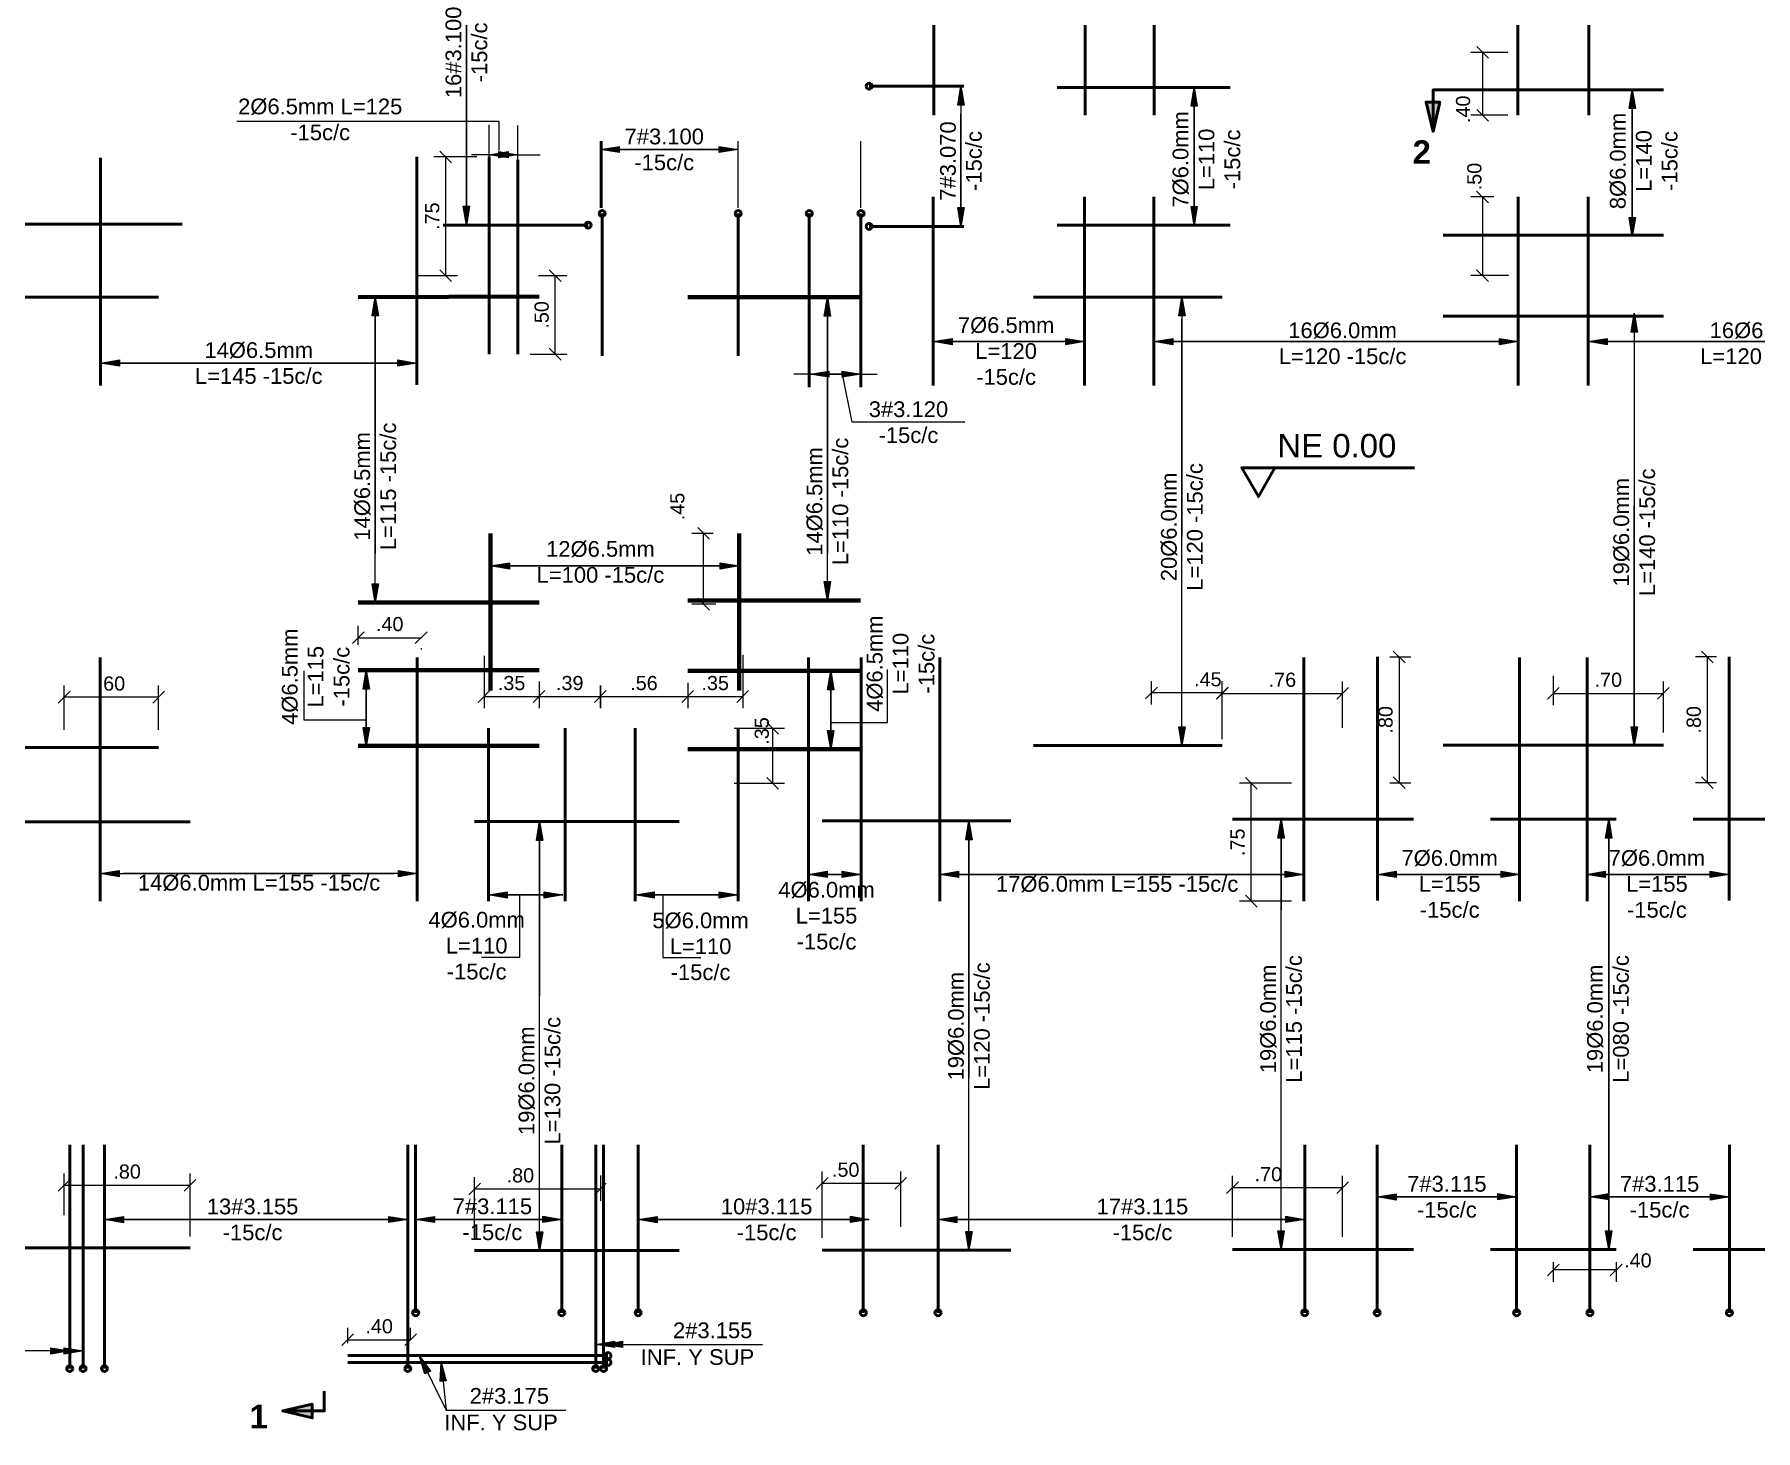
# Model space of a CAD drawing. Header units: metres. Extents: x 1.9 to 93.5, y 3.6 to 60.4.
# Drawn here: x 12.79 to 23.74, y 12.86 to 21.75 of the extents above; entities that cross this region are included whole.
import ezdxf

# ---------------------------------------------------------------- set-up
doc = ezdxf.new("R2010")
doc.units = ezdxf.units.M
for name, color, linetype, lineweight in [('3059-TOA-LOS-1_4_dwg-1', 7, 'Continuous', 20), ('CORTES', 3, 'Continuous', 50), ('CORTES-1', 7, 'Continuous', 50), ('COTAS', 9, 'Continuous', 13), ('COTAS-1', 7, 'Continuous', 9), ('REFUERZOG', 90, 'Continuous', 70), ('REFUERZOS', 3, 'Continuous', 50), ('TEXREF', 2, 'Continuous', 30), ('TEXTOG', 3, 'Continuous', 50), ('TEXTOG-1', 7, 'Continuous', 50), ('VARIOS', 8, 'Continuous', 9)]:
    doc.layers.add(name, color=color, linetype=linetype, lineweight=lineweight)
doc.styles.add('Swis721 Ex BT_3', font='swisse.ttf', dxfattribs={"height": 0.1})
doc.styles.add('Swis721 Ex BT_5', font='swisse.ttf', dxfattribs={"height": 0.15})
doc.styles.add('Swis721 Ex BT_B_1', font='swisseb.ttf', dxfattribs={"height": 0.15})
doc.styles.add('Swis721 LtEx BT_3', font='swissel.ttf', dxfattribs={"height": 0.09})

# ---------------------------------------------------------------- blocks, each defined once
blk = doc.blocks.new('3059-TOA-LOS-1_4_dwg__U8-4209252-19_ZI_ALL_Estructura_TOA_LOS-1_4')
at = {"layer": 'CORTES'}
blk.add_hatch(color=256, dxfattribs=at).paths.add_polyline_path([(-0.163, 0.181), (-0.076, 0.181), (-0.119, 0.368)])
at = {"layer": 'CORTES', "flags": 128}
blk.add_lwpolyline([(0.008, 0.104), (-0.119, 0.104), (-0.119, 0.368), (-0.163, 0.181), (-0.076, 0.181), (-0.119, 0.368)], dxfattribs=at)
blk = doc.blocks.new('3059-TOA-LOS-1_4_dwg__Oblique-4209254-19_ZI_ALL_Estructura_TOA_LOS-1_4')
at = {"layer": 'COTAS'}
blk.add_line((-0.5, -0.5), (0.5, 0.5), dxfattribs=at)
blk = doc.blocks.new('3059-TOA-LOS-1_4_dwg__U6-V1-19_ZI_ALL_Estructura_TOA_LOS-1_4')
at = {"layer": 'CORTES'}
blk.add_hatch(color=256, dxfattribs=at).paths.add_polyline_path([(-0.119, 0.368), (-0.076, 0.181), (-0.163, 0.181)])
at = {"layer": 'CORTES', "flags": 128}
blk.add_lwpolyline([(0.008, 0.104), (-0.119, 0.104), (-0.119, 0.368), (-0.163, 0.181), (-0.076, 0.181), (-0.119, 0.368)], dxfattribs=at)
blk = doc.blocks.new('3059-TOA-LOS-1_4_dwg__U14-4209280-19_ZI_ALL_Estructura_TOA_LOS-1_4')
at = {"layer": 'REFUERZOS'}
blk.add_line((0, -0.3077), (0, 0), dxfattribs=at)
blk.add_circle((0, 0), 0.00643, dxfattribs=at)
blk = doc.blocks.new('3059-TOA-LOS-1_4_dwg__U15-4209281-19_ZI_ALL_Estructura_TOA_LOS-1_4')
at = {"layer": 'REFUERZOS'}
blk.add_line((0, -0.2004), (0, 0), dxfattribs=at)
blk.add_circle((0, 0), 0.00643, dxfattribs=at)
blk = doc.blocks.new('3059-TOA-LOS-1_4_dwg__U25-4209283-19_ZI_ALL_Estructura_TOA_LOS-1_4')
at = {"layer": 'TEXTOG', "flags": 128}
blk.add_lwpolyline([(1.074, 0.349), (-0.025, 0.349), (0.081, 0.166), (0.186, 0.349)], dxfattribs=at)
blk = doc.blocks.new('3059-TOA-LOS-1_4_dwg__U12-4209277-19_ZI_ALL_Estructura_TOA_LOS-1_4')
at = {"layer": 'REFUERZOS'}
blk.add_line((0, -0.3563), (0, 0), dxfattribs=at)
blk.add_circle((0, 0), 0.00643, dxfattribs=at)
blk = doc.blocks.new('3059-TOA-LOS-1_4_dwg__U363-4209292-19_ZI_ALL_Estructura_TOA_LOS-1_4')
at = {"layer": 'REFUERZOS'}
blk.add_line((0, -0.4744), (0, 0), dxfattribs=at)
blk.add_circle((0, 0), 0.00643, dxfattribs=at)
blk = doc.blocks.new('3059-TOA-LOS-1_4_dwg__U29-4209293-19_ZI_ALL_Estructura_TOA_LOS-1_4')
at = {"layer": 'REFUERZOS'}
blk.add_line((0, -0.3684), (0, 0), dxfattribs=at)
blk.add_circle((0, 0), 0.00643, dxfattribs=at)
blk = doc.blocks.new('3059-TOA-LOS-1_4_dwg__U30-4209294-19_ZI_ALL_Estructura_TOA_LOS-1_4')
at = {"layer": 'REFUERZOS'}
blk.add_line((0, -0.3017), (0, 0), dxfattribs=at)
blk.add_circle((0, 0), 0.00643, dxfattribs=at)
blk = doc.blocks.new('3059-TOA-LOS-1_4_dwg__U31-4209295-19_ZI_ALL_Estructura_TOA_LOS-1_4')
at = {"layer": 'REFUERZOS'}
blk.add_line((0, -0.3017), (0, 0), dxfattribs=at)
blk.add_circle((0, 0), 0.00643, dxfattribs=at)
blk = doc.blocks.new('3059-TOA-LOS-1_4_dwg__U32-4209296-19_ZI_ALL_Estructura_TOA_LOS-1_4')
at = {"layer": 'REFUERZOS'}
blk.add_line((0, -0.3684), (0, 0), dxfattribs=at)
blk.add_circle((0, 0), 0.00643, dxfattribs=at)
blk = doc.blocks.new('3059-TOA-LOS-1_4_dwg__U12-4209290-19_ZI_ALL_Estructura_TOA_LOS-1_4')
at = {"layer": 'REFUERZOS'}
blk.add_line((0, -0.3563), (0, 0), dxfattribs=at)
blk.add_circle((0, 0), 0.00643, dxfattribs=at)
blk = doc.blocks.new('3059-TOA-LOS-1_4_dwg__U363-4209327-19_ZI_ALL_Estructura_TOA_LOS-1_4')
at = {"layer": 'REFUERZOS'}
blk.add_line((0, -0.4744), (0, 0), dxfattribs=at)
blk.add_circle((0, 0), 0.00643, dxfattribs=at)
blk = doc.blocks.new('3059-TOA-LOS-1_4_dwg__U365-4209328-19_ZI_ALL_Estructura_TOA_LOS-1_4')
at = {"layer": 'REFUERZOS'}
blk.add_line((0, -0.5518), (0, 0), dxfattribs=at)
blk.add_circle((0, 0), 0.00643, dxfattribs=at)
blk = doc.blocks.new('3059-TOA-LOS-1_4_dwg__U366-4209329-19_ZI_ALL_Estructura_TOA_LOS-1_4')
at = {"layer": 'REFUERZOS'}
blk.add_line((0, -0.5518), (0, 0), dxfattribs=at)
blk.add_circle((0, 0), 0.00643, dxfattribs=at)
blk = doc.blocks.new('3059-TOA-LOS-1_4_dwg-4060731-19_ZI_ALL_Estructura_TOA_LOS-1_4')
at = {"layer": 'VARIOS'}
for points in [[(18.666, 21.296), (18.686, 21.416), (18.706, 21.296)], [(20.149, 21.288), (20.169, 21.408), (20.189, 21.288)], [(22.935, 21.273), (22.955, 21.393), (22.975, 21.273)], [(16.513, 20.993), (16.393, 21.013), (16.513, 21.033)], [(17.149, 20.993), (17.149, 21.033), (17.269, 21.013)], [(15.806, 20.96), (15.686, 20.98), (15.806, 21)], [(15.747, 20.96), (15.747, 21), (15.867, 20.98)], [(15.541, 20.532), (15.521, 20.652), (15.561, 20.652)], [(18.686, 20.524), (18.666, 20.644), (18.706, 20.644)], [(20.169, 20.531), (20.149, 20.651), (20.189, 20.651)], [(22.955, 20.46), (22.935, 20.58), (22.975, 20.58)], [(14.941, 19.954), (14.961, 20.074), (14.981, 19.954)], [(17.817, 19.953), (17.837, 20.073), (17.857, 19.953)], [(20.071, 19.954), (20.091, 20.074), (20.111, 19.954)], [(22.948, 19.852), (22.968, 19.972), (22.988, 19.852)], [(18.63, 19.771), (18.51, 19.791), (18.63, 19.811)], [(19.352, 19.771), (19.352, 19.811), (19.472, 19.791)], [(20.034, 19.771), (19.914, 19.791), (20.034, 19.811)], [(22.11, 19.771), (22.11, 19.811), (22.23, 19.791)], [(22.795, 19.771), (22.675, 19.791), (22.795, 19.811)], [(13.334, 19.634), (13.214, 19.654), (13.334, 19.674)], [(15.105, 19.634), (15.105, 19.674), (15.225, 19.654)], [(17.846, 19.564), (17.726, 19.584), (17.846, 19.604)], [(17.93, 19.564), (17.93, 19.604), (18.05, 19.584)], [(15.814, 18.344), (15.694, 18.364), (15.814, 18.384)], [(17.155, 18.344), (17.155, 18.384), (17.275, 18.364)], [(14.961, 18.131), (14.941, 18.251), (14.981, 18.251)], [(17.837, 18.145), (17.817, 18.265), (17.857, 18.265)], [(14.884, 17.58), (14.904, 17.7), (14.924, 17.58)], [(17.838, 17.576), (17.858, 17.696), (17.878, 17.576)], [(14.904, 17.217), (14.884, 17.337), (14.924, 17.337)], [(17.858, 17.198), (17.838, 17.318), (17.878, 17.318)], [(20.091, 17.221), (20.071, 17.341), (20.111, 17.341)], [(22.968, 17.221), (22.948, 17.341), (22.988, 17.341)], [(20.702, 16.632), (20.722, 16.752), (20.742, 16.632)], [(22.786, 16.632), (22.806, 16.752), (22.826, 16.632)], [(15.986, 16.617), (16.006, 16.737), (16.026, 16.617)], [(18.717, 16.622), (18.737, 16.742), (18.757, 16.622)], [(13.332, 16.387), (13.212, 16.407), (13.332, 16.427)], [(15.108, 16.387), (15.108, 16.427), (15.228, 16.407)], [(17.836, 16.381), (17.716, 16.401), (17.836, 16.421)], [(17.931, 16.381), (17.931, 16.421), (18.051, 16.401)], [(18.671, 16.381), (18.551, 16.401), (18.671, 16.421)], [(20.747, 16.381), (20.747, 16.421), (20.867, 16.401)], [(21.454, 16.381), (21.334, 16.401), (21.454, 16.421)], [(22.122, 16.381), (22.122, 16.421), (22.242, 16.401)], [(22.783, 16.381), (22.663, 16.401), (22.783, 16.421)], [(23.451, 16.381), (23.451, 16.421), (23.571, 16.401)], [(15.801, 16.251), (15.681, 16.271), (15.801, 16.291)], [(16.035, 16.251), (16.035, 16.291), (16.155, 16.271)], [(16.735, 16.251), (16.615, 16.271), (16.735, 16.291)], [(17.149, 16.251), (17.149, 16.291), (17.269, 16.271)], [(21.453, 14.33), (21.333, 14.35), (21.453, 14.37)], [(22.1, 14.331), (22.1, 14.371), (22.22, 14.351)], [(22.806, 14.331), (22.686, 14.351), (22.806, 14.371)], [(23.453, 14.33), (23.453, 14.37), (23.573, 14.35)], [(13.359, 14.185), (13.239, 14.205), (13.359, 14.225)], [(15.048, 14.186), (15.048, 14.226), (15.168, 14.206)], [(15.338, 14.186), (15.218, 14.206), (15.338, 14.226)], [(16.006, 14.008), (15.986, 14.128), (16.026, 14.128)], [(16.027, 14.187), (16.027, 14.227), (16.147, 14.207)], [(16.753, 14.185), (16.633, 14.205), (16.753, 14.225)], [(17.983, 14.187), (17.983, 14.227), (18.103, 14.207)], [(18.66, 14.185), (18.54, 14.205), (18.66, 14.225)], [(18.737, 14.01), (18.717, 14.13), (18.757, 14.13)], [(20.722, 14.015), (20.702, 14.135), (20.742, 14.135)], [(20.752, 14.187), (20.752, 14.227), (20.872, 14.207)], [(22.806, 14.015), (22.786, 14.135), (22.826, 14.135)], [(12.898, 13.349), (12.898, 13.389), (13.018, 13.37)], [(12.983, 13.349), (12.983, 13.389), (13.103, 13.37)], [(16.483, 13.391), (16.363, 13.411), (16.483, 13.431)], [(16.533, 13.391), (16.413, 13.411), (16.533, 13.431)], [(15.276, 13.224), (15.241, 13.34), (15.312, 13.242)], [(15.374, 13.175), (15.381, 13.297), (15.413, 13.18)]]:
    blk.add_hatch(color=256, dxfattribs=at).paths.add_polyline_path(points)
at = {"layer": 'COTAS'}
for p, q in [((22.164, 21.631), (21.929, 21.631)), ((22.004, 21.231), (22.004, 21.631)), ((22.164, 21.231), (21.929, 21.231)), ((15.606, 20.966), (15.334, 20.966)), ((15.409, 20.211), (15.409, 20.966)), ((22.074, 20.711), (21.928, 20.711)), ((22.003, 20.711), (22.003, 20.211)), ((15.226, 20.211), (15.484, 20.211)), ((15.999, 20.211), (16.18, 20.211)), ((16.105, 19.711), (16.105, 20.211)), ((22.168, 20.211), (21.928, 20.211)), ((15.947, 19.711), (16.18, 19.711)), ((17.11, 18.571), (16.974, 18.571)), ((17.049, 18.121), (17.049, 18.571)), ((17.128, 18.121), (16.974, 18.121)), ((14.853, 17.861), (14.853, 17.982)), ((14.853, 17.907), (15.253, 17.907)), ((15.253, 17.841), (15.253, 17.832)), ((15.653, 17.791), (15.653, 17.458)), ((17.298, 17.799), (17.298, 17.458)), ((21.414, 17.785), (21.548, 17.785)), ((21.473, 17.785), (21.473, 16.985)), ((23.491, 17.785), (23.357, 17.785)), ((23.432, 17.785), (23.432, 16.985)), ((16.003, 17.629), (16.003, 17.458)), ((19.898, 17.483), (19.898, 17.631)), ((20.348, 17.483), (20.348, 17.631)), ((20.348, 17.261), (20.348, 17.628)), ((21.113, 17.334), (21.113, 17.628)), ((22.453, 17.664), (22.453, 17.478)), ((23.153, 17.304), (23.153, 17.628)), ((12.983, 17.322), (12.983, 17.604)), ((13.583, 17.529), (12.983, 17.529)), ((13.583, 17.322), (13.583, 17.604)), ((16.003, 17.613), (16.003, 17.608)), ((16.948, 17.62), (16.948, 17.458)), ((16.948, 17.613), (16.948, 17.608)), ((20.348, 17.556), (19.898, 17.556)), ((20.348, 17.553), (21.113, 17.553)), ((22.453, 17.553), (23.153, 17.553)), ((17.243, 17.331), (17.563, 17.331)), ((17.488, 17.331), (17.488, 16.981)), ((17.243, 16.981), (17.563, 16.981)), ((20.787, 16.981), (20.457, 16.981)), ((20.532, 16.231), (20.532, 16.981)), ((21.414, 16.985), (21.548, 16.985)), ((23.491, 16.985), (23.357, 16.985)), ((20.787, 16.231), (20.457, 16.231)), ((12.983, 14.233), (12.983, 14.499)), ((13.783, 14.098), (13.783, 14.499)), ((15.593, 14.088), (15.593, 14.475)), ((16.393, 14.487), (16.393, 14.325)), ((17.803, 14.09), (17.803, 14.511)), ((18.303, 14.159), (18.303, 14.511)), ((20.413, 14.095), (20.413, 14.483)), ((21.113, 14.095), (21.113, 14.483)), ((12.983, 14.424), (13.783, 14.424)), ((16.393, 14.4), (15.593, 14.4)), ((18.303, 14.436), (17.803, 14.436)), ((21.113, 14.408), (20.413, 14.408)), ((22.453, 13.935), (22.453, 13.81)), ((22.853, 13.935), (22.853, 13.81)), ((22.853, 13.885), (22.453, 13.885)), ((14.786, 13.42), (14.786, 13.516)), ((15.186, 13.44), (15.186, 13.516)), ((14.786, 13.441), (15.186, 13.441))]:
    blk.add_line(p, q, dxfattribs=at)
at = {"layer": 'COTAS', "flags": 128}
blk.add_lwpolyline([(15.653, 17.533), (16.003, 17.533), (16.393, 17.533), (16.948, 17.533), (17.298, 17.533)], dxfattribs=at)
blk.add_lwpolyline([(16.393, 17.458), (16.393, 17.604)], close=True, dxfattribs=at)
at = {"layer": 'REFUERZOG'}
for p, q in [((16.003, 20.077), (14.853, 20.074)), ((16.948, 20.073), (18.048, 20.073)), ((15.694, 18.571), (15.694, 17.571)), ((17.275, 18.571), (17.275, 17.571)), ((16.003, 18.131), (14.853, 18.131)), ((16.948, 18.145), (18.048, 18.145)), ((16.003, 17.7), (14.853, 17.7)), ((16.948, 17.697), (18.048, 17.697)), ((16.003, 17.22), (14.853, 17.22)), ((16.948, 17.198), (18.048, 17.198))]:
    blk.add_line(p, q, dxfattribs=at)
at = {"layer": 'REFUERZOS'}
for p, q in [((18.513, 22.031), (18.513, 21.231)), ((19.476, 22.031), (19.476, 21.231)), ((19.915, 22.031), (19.915, 21.231)), ((22.228, 22.031), (22.228, 21.231)), ((22.678, 22.031), (22.678, 21.231)), ((19.298, 21.408), (20.398, 21.408)), ((23.153, 21.393), (21.753, 21.393)), ((13.214, 19.511), (13.214, 20.961)), ((15.225, 19.516), (15.225, 20.966)), ((15.686, 19.711), (15.686, 20.966)), ((15.867, 19.711), (15.867, 20.948)), ((18.51, 19.511), (18.51, 20.711)), ((19.472, 19.511), (19.472, 20.711)), ((19.912, 19.511), (19.912, 20.711)), ((22.23, 19.511), (22.23, 20.711)), ((22.675, 19.511), (22.675, 20.711)), ((12.383, 20.539), (13.733, 20.539)), ((19.298, 20.531), (20.398, 20.531)), ((23.153, 20.469), (21.753, 20.469)), ((12.383, 20.074), (13.583, 20.074)), ((19.148, 20.074), (20.348, 20.074)), ((23.153, 19.953), (21.753, 19.953)), ((13.212, 16.231), (13.212, 17.781)), ((15.228, 16.231), (15.228, 17.781)), ((17.716, 16.231), (17.716, 17.781)), ((18.051, 16.231), (18.051, 17.781)), ((18.551, 16.231), (18.551, 17.781)), ((20.867, 16.231), (20.867, 17.781)), ((21.334, 16.235), (21.334, 17.785)), ((22.238, 16.231), (22.238, 17.781)), ((22.668, 16.231), (22.668, 17.781)), ((23.571, 16.235), (23.571, 17.785)), ((15.681, 16.231), (15.681, 17.331)), ((16.169, 16.231), (16.169, 17.331)), ((16.615, 16.231), (16.615, 17.331)), ((17.269, 16.231), (17.269, 17.331)), ((12.383, 17.208), (13.583, 17.208)), ((19.148, 17.221), (20.348, 17.221)), ((23.153, 17.224), (21.753, 17.224)), ((21.563, 16.752), (20.413, 16.752)), ((22.053, 16.752), (22.853, 16.752)), ((23.343, 16.752), (24.493, 16.752)), ((12.183, 16.735), (13.783, 16.735)), ((16.893, 16.737), (15.593, 16.737)), ((19.003, 16.742), (17.803, 16.742)), ((12.183, 14.025), (13.783, 14.025)), ((21.563, 14.015), (20.413, 14.015)), ((22.053, 14.015), (22.853, 14.015)), ((23.343, 14.015), (24.493, 14.015)), ((16.893, 14.008), (15.593, 14.008)), ((19.003, 14.01), (17.803, 14.01))]:
    blk.add_line(p, q, dxfattribs=at)
at = {"layer": 'VARIOS'}
for p, q in [((15.541, 22.77), (15.541, 20.532)), ((15.541, 20.532), (15.541, 22.424)), ((18.666, 21.296), (18.686, 21.416)), ((18.686, 21.416), (18.686, 20.524)), ((18.686, 21.416), (18.706, 21.296)), ((20.149, 21.288), (20.169, 21.408)), ((20.169, 21.408), (20.169, 20.531)), ((20.169, 21.408), (20.189, 21.288)), ((20.169, 20.531), (20.169, 21.408)), ((22.935, 21.273), (22.955, 21.393)), ((22.955, 21.393), (22.955, 20.488)), ((22.955, 21.393), (22.975, 21.273)), ((18.706, 21.296), (18.666, 21.296)), ((18.686, 20.524), (18.686, 21.24)), ((20.189, 21.288), (20.149, 21.288)), ((22.975, 21.273), (22.935, 21.273)), ((22.955, 20.46), (22.955, 21.317)), ((15.686, 20.932), (15.686, 21.171)), ((15.867, 20.948), (15.867, 21.166)), ((16.393, 21.013), (16.513, 21.033)), ((16.404, 20.641), (16.404, 21.067)), ((16.513, 21.033), (16.513, 20.993)), ((17.149, 20.993), (17.149, 21.033)), ((17.149, 21.033), (17.269, 21.013)), ((17.269, 20.641), (17.269, 21.067)), ((18.05, 20.641), (18.05, 21.067)), ((15.867, 20.98), (15.573, 20.98)), ((15.686, 20.98), (15.806, 21)), ((15.686, 20.98), (16.009, 20.98)), ((15.806, 20.96), (15.686, 20.98)), ((15.747, 20.96), (15.747, 21)), ((15.747, 21), (15.867, 20.98)), ((15.867, 20.98), (15.747, 20.96)), ((15.806, 21), (15.806, 20.96)), ((16.393, 21.013), (17.174, 21.013)), ((16.513, 20.993), (16.393, 21.013)), ((17.269, 21.013), (16.488, 21.013)), ((17.269, 21.013), (17.149, 20.993)), ((15.541, 20.532), (15.521, 20.652)), ((15.521, 20.652), (15.561, 20.652)), ((15.561, 20.652), (15.541, 20.532)), ((18.686, 20.524), (18.666, 20.644)), ((18.666, 20.644), (18.706, 20.644)), ((18.706, 20.644), (18.686, 20.524)), ((20.169, 20.531), (20.149, 20.651)), ((20.149, 20.651), (20.189, 20.651)), ((20.189, 20.651), (20.169, 20.531)), ((22.955, 20.46), (22.935, 20.58)), ((22.935, 20.58), (22.975, 20.58)), ((22.975, 20.58), (22.955, 20.46)), ((14.941, 19.954), (14.961, 20.074)), ((14.961, 20.074), (14.961, 18.443)), ((14.961, 20.074), (14.981, 19.954)), ((17.817, 19.953), (17.837, 20.073)), ((17.837, 20.073), (17.837, 18.443)), ((17.837, 20.073), (17.857, 19.953)), ((17.837, 18.145), (17.837, 20.073)), ((20.071, 19.954), (20.091, 20.074)), ((20.091, 20.074), (20.091, 18.548)), ((20.091, 20.074), (20.111, 19.954)), ((14.981, 19.954), (14.941, 19.954)), ((14.961, 18.131), (14.961, 19.989)), ((17.857, 19.953), (17.817, 19.953)), ((20.111, 19.954), (20.071, 19.954)), ((20.091, 17.221), (20.091, 19.935)), ((22.948, 19.852), (22.968, 19.972)), ((22.968, 19.972), (22.968, 17.258)), ((22.968, 19.972), (22.988, 19.852)), ((22.988, 19.852), (22.948, 19.852)), ((18.51, 19.791), (18.63, 19.811)), ((18.51, 19.791), (19.343, 19.791)), ((18.63, 19.771), (18.51, 19.791)), ((19.472, 19.791), (18.611, 19.791)), ((18.63, 19.811), (18.63, 19.771)), ((19.352, 19.771), (19.352, 19.811)), ((19.352, 19.811), (19.472, 19.791)), ((19.472, 19.791), (19.352, 19.771)), ((19.914, 19.791), (20.034, 19.811)), ((19.914, 19.791), (22.154, 19.791)), ((20.034, 19.771), (19.914, 19.791)), ((22.23, 19.791), (19.989, 19.791)), ((20.034, 19.811), (20.034, 19.771)), ((22.11, 19.771), (22.11, 19.811)), ((22.11, 19.811), (22.23, 19.791)), ((22.23, 19.791), (22.11, 19.771)), ((22.675, 19.791), (22.795, 19.811)), ((22.675, 19.791), (24.917, 19.791)), ((22.795, 19.771), (22.675, 19.791)), ((24.992, 19.791), (22.752, 19.791)), ((22.795, 19.811), (22.795, 19.771)), ((13.214, 19.654), (13.334, 19.674)), ((15.225, 19.654), (13.214, 19.654)), ((13.214, 19.654), (15.225, 19.654)), ((13.334, 19.634), (13.214, 19.654)), ((13.334, 19.674), (13.334, 19.634)), ((15.105, 19.634), (15.105, 19.674)), ((15.105, 19.674), (15.225, 19.654)), ((15.225, 19.654), (15.105, 19.634)), ((17.726, 19.584), (17.846, 19.604)), ((17.846, 19.604), (17.846, 19.564)), ((17.93, 19.564), (17.93, 19.604)), ((17.93, 19.604), (18.05, 19.584)), ((18.05, 19.584), (17.624, 19.584)), ((17.726, 19.584), (18.152, 19.584)), ((17.846, 19.564), (17.726, 19.584)), ((18.05, 19.584), (17.93, 19.564)), ((22.968, 17.221), (22.968, 18.746)), ((15.694, 18.364), (15.814, 18.384)), ((15.694, 18.364), (17.149, 18.364)), ((15.814, 18.344), (15.694, 18.364)), ((17.275, 18.364), (15.694, 18.364)), ((15.814, 18.384), (15.814, 18.344)), ((17.155, 18.344), (17.155, 18.384)), ((17.155, 18.384), (17.275, 18.364)), ((17.275, 18.364), (17.155, 18.344)), ((14.961, 18.131), (14.941, 18.251)), ((14.941, 18.251), (14.981, 18.251)), ((14.981, 18.251), (14.961, 18.131)), ((17.837, 18.145), (17.817, 18.265)), ((17.817, 18.265), (17.857, 18.265)), ((17.857, 18.265), (17.837, 18.145)), ((14.884, 17.58), (14.904, 17.7)), ((14.904, 17.7), (14.904, 17.242)), ((14.904, 17.7), (14.924, 17.58)), ((14.904, 17.217), (14.904, 17.676)), ((17.838, 17.576), (17.858, 17.696)), ((17.858, 17.696), (17.858, 17.229)), ((17.858, 17.696), (17.878, 17.576)), ((17.858, 17.198), (17.858, 17.665)), ((14.924, 17.58), (14.884, 17.58)), ((17.878, 17.576), (17.838, 17.576)), ((14.904, 17.217), (14.884, 17.337)), ((14.884, 17.337), (14.924, 17.337)), ((14.924, 17.337), (14.904, 17.217)), ((17.858, 17.198), (17.838, 17.318)), ((17.838, 17.318), (17.878, 17.318)), ((17.878, 17.318), (17.858, 17.198)), ((20.091, 17.221), (20.071, 17.341)), ((20.071, 17.341), (20.111, 17.341)), ((20.111, 17.341), (20.091, 17.221)), ((22.968, 17.221), (22.948, 17.341)), ((22.948, 17.341), (22.988, 17.341)), ((22.988, 17.341), (22.968, 17.221)), ((20.702, 16.632), (20.722, 16.752)), ((20.722, 16.752), (20.722, 16.176)), ((20.722, 16.752), (20.742, 16.632)), ((22.786, 16.632), (22.806, 16.752)), ((22.806, 16.752), (22.806, 14.015)), ((22.806, 16.752), (22.826, 16.632)), ((15.986, 16.617), (16.006, 16.737)), ((16.006, 16.737), (16.006, 15.631)), ((16.006, 16.737), (16.026, 16.617)), ((16.006, 14.008), (16.006, 16.737)), ((18.717, 16.622), (18.737, 16.742)), ((18.737, 16.742), (18.737, 15.105)), ((18.737, 16.742), (18.757, 16.622)), ((18.737, 14.01), (18.737, 16.742)), ((20.722, 14.015), (20.722, 16.708)), ((22.806, 14.015), (22.806, 16.708)), ((16.026, 16.617), (15.986, 16.617)), ((18.757, 16.622), (18.717, 16.622)), ((20.742, 16.632), (20.702, 16.632)), ((22.826, 16.632), (22.786, 16.632)), ((13.212, 16.407), (13.332, 16.427)), ((13.332, 16.427), (13.332, 16.387)), ((15.108, 16.387), (15.108, 16.427)), ((15.108, 16.427), (15.228, 16.407)), ((17.716, 16.401), (17.836, 16.421)), ((17.836, 16.421), (17.836, 16.381)), ((17.931, 16.381), (17.931, 16.421)), ((17.931, 16.421), (18.051, 16.401)), ((18.551, 16.401), (18.671, 16.421)), ((18.671, 16.421), (18.671, 16.381)), ((20.747, 16.381), (20.747, 16.421)), ((20.747, 16.421), (20.867, 16.401)), ((21.334, 16.401), (21.454, 16.421)), ((21.454, 16.421), (21.454, 16.381)), ((22.122, 16.381), (22.122, 16.421)), ((22.122, 16.421), (22.242, 16.401)), ((22.663, 16.401), (22.783, 16.421)), ((22.783, 16.421), (22.783, 16.381)), ((23.451, 16.381), (23.451, 16.421)), ((23.451, 16.421), (23.571, 16.401)), ((13.212, 16.407), (15.08, 16.407)), ((13.332, 16.387), (13.212, 16.407)), ((15.228, 16.407), (13.361, 16.407)), ((15.228, 16.407), (15.108, 16.387)), ((17.716, 16.401), (18.051, 16.401)), ((17.836, 16.381), (17.716, 16.401)), ((18.051, 16.401), (17.716, 16.401)), ((18.051, 16.401), (17.931, 16.381)), ((18.551, 16.401), (20.867, 16.401)), ((18.671, 16.381), (18.551, 16.401)), ((20.867, 16.401), (18.551, 16.401)), ((20.867, 16.401), (20.747, 16.381)), ((21.334, 16.401), (22.13, 16.401)), ((21.454, 16.381), (21.334, 16.401)), ((22.242, 16.401), (21.446, 16.401)), ((22.242, 16.401), (22.122, 16.381)), ((22.663, 16.401), (23.459, 16.401)), ((22.783, 16.381), (22.663, 16.401)), ((23.571, 16.401), (22.775, 16.401)), ((23.571, 16.401), (23.451, 16.381)), ((15.681, 16.271), (15.801, 16.291)), ((16.155, 16.271), (15.681, 16.271)), ((15.681, 16.271), (16.155, 16.271)), ((15.801, 16.251), (15.681, 16.271)), ((15.801, 16.291), (15.801, 16.251)), ((16.035, 16.251), (16.035, 16.291)), ((16.035, 16.291), (16.155, 16.271)), ((16.155, 16.271), (16.035, 16.251)), ((16.615, 16.271), (16.735, 16.291)), ((17.269, 16.271), (16.615, 16.271)), ((16.615, 16.271), (17.269, 16.271)), ((16.735, 16.251), (16.615, 16.271)), ((16.735, 16.291), (16.735, 16.251)), ((17.149, 16.251), (17.149, 16.291)), ((17.149, 16.291), (17.269, 16.271)), ((17.269, 16.271), (17.149, 16.251)), ((21.333, 14.35), (21.453, 14.37)), ((22.22, 14.351), (21.333, 14.351)), ((21.333, 14.35), (22.22, 14.35)), ((21.453, 14.33), (21.333, 14.35)), ((21.453, 14.37), (21.453, 14.33)), ((22.1, 14.331), (22.1, 14.371)), ((22.1, 14.371), (22.22, 14.351)), ((22.22, 14.351), (22.1, 14.331)), ((22.686, 14.351), (22.806, 14.371)), ((22.686, 14.351), (23.573, 14.351)), ((22.806, 14.331), (22.686, 14.351)), ((23.573, 14.35), (22.686, 14.35)), ((22.806, 14.371), (22.806, 14.331)), ((23.453, 14.33), (23.453, 14.37)), ((23.453, 14.37), (23.573, 14.35)), ((23.573, 14.35), (23.453, 14.33)), ((13.239, 14.205), (13.359, 14.225)), ((15.168, 14.206), (13.239, 14.206)), ((13.239, 14.205), (15.168, 14.205)), ((13.359, 14.185), (13.239, 14.205)), ((13.359, 14.225), (13.359, 14.185)), ((15.048, 14.186), (15.048, 14.226)), ((15.048, 14.226), (15.168, 14.206)), ((15.168, 14.206), (15.048, 14.186)), ((15.218, 14.206), (15.338, 14.226)), ((16.147, 14.207), (15.218, 14.207)), ((15.218, 14.206), (16.147, 14.206)), ((15.338, 14.186), (15.218, 14.206)), ((15.338, 14.226), (15.338, 14.186)), ((16.006, 14.008), (15.986, 14.128)), ((15.986, 14.128), (16.026, 14.128)), ((16.026, 14.128), (16.006, 14.008)), ((16.027, 14.187), (16.027, 14.227)), ((16.027, 14.227), (16.147, 14.207)), ((16.147, 14.207), (16.027, 14.187)), ((16.633, 14.205), (16.753, 14.225)), ((18.103, 14.207), (16.633, 14.207)), ((16.633, 14.205), (18.103, 14.205)), ((16.753, 14.185), (16.633, 14.205)), ((16.753, 14.225), (16.753, 14.185)), ((17.983, 14.187), (17.983, 14.227)), ((17.983, 14.227), (18.103, 14.207)), ((18.103, 14.207), (17.983, 14.187)), ((18.54, 14.205), (18.66, 14.225)), ((20.872, 14.207), (18.54, 14.207)), ((18.54, 14.205), (20.872, 14.205)), ((18.66, 14.185), (18.54, 14.205)), ((18.66, 14.225), (18.66, 14.185)), ((18.737, 14.01), (18.717, 14.13)), ((18.717, 14.13), (18.757, 14.13)), ((18.757, 14.13), (18.737, 14.01)), ((20.722, 14.015), (20.702, 14.135)), ((20.702, 14.135), (20.742, 14.135)), ((20.742, 14.135), (20.722, 14.015)), ((20.752, 14.187), (20.752, 14.227)), ((20.752, 14.227), (20.872, 14.207)), ((20.872, 14.207), (20.752, 14.187)), ((22.806, 14.015), (22.786, 14.135)), ((22.786, 14.135), (22.826, 14.135)), ((22.826, 14.135), (22.806, 14.015)), ((13.103, 13.37), (11.978, 13.37)), ((13.018, 13.37), (11.978, 13.37)), ((12.898, 13.349), (12.898, 13.389)), ((12.898, 13.389), (13.018, 13.37)), ((13.018, 13.37), (12.898, 13.349)), ((12.983, 13.349), (12.983, 13.389)), ((12.983, 13.389), (13.103, 13.37)), ((13.103, 13.37), (12.983, 13.349)), ((16.363, 13.411), (16.483, 13.431)), ((16.363, 13.411), (17.424, 13.411)), ((16.483, 13.391), (16.363, 13.411)), ((16.413, 13.411), (16.533, 13.431)), ((16.413, 13.411), (17.424, 13.411)), ((16.533, 13.391), (16.413, 13.411)), ((16.483, 13.431), (16.483, 13.391)), ((16.533, 13.431), (16.533, 13.391)), ((15.241, 13.34), (15.413, 12.994)), ((15.276, 13.224), (15.241, 13.34)), ((15.241, 13.34), (15.312, 13.242)), ((15.374, 13.175), (15.381, 13.297)), ((15.381, 13.297), (15.413, 12.994)), ((15.381, 13.297), (15.413, 13.18)), ((15.312, 13.242), (15.276, 13.224)), ((15.413, 13.18), (15.374, 13.175)), ((15.413, 12.994), (16.174, 12.994))]:
    blk.add_line(p, q, dxfattribs=at)
at = {"layer": 'VARIOS', "flags": 128}
for points in [[(14.08, 21.193), (15.746, 21.193), (15.746, 21.007)], [(18.71, 19.278), (17.994, 19.278), (17.933, 19.584)], [(14.904, 17.383), (14.509, 17.383), (14.509, 17.697)], [(17.858, 17.367), (18.219, 17.367), (18.219, 17.704)], [(15.879, 16.271), (15.879, 15.873), (15.636, 15.873)], [(16.789, 16.271), (16.789, 15.873), (17.032, 15.873)]]:
    blk.add_lwpolyline(points, dxfattribs=at)
blk.add_lwpolyline([(16.393, 21.067), (16.393, 20.641)], close=True, dxfattribs=at)
for name, p, xscale, yscale, zscale, rotation in [('3059-TOA-LOS-1_4_dwg__Oblique-4209254-19_ZI_ALL_Estructura_TOA_LOS-1_4', (22.004, 21.631), 0.075, 0.075, 0.075, 90), ('3059-TOA-LOS-1_4_dwg__Oblique-4209254-19_ZI_ALL_Estructura_TOA_LOS-1_4', (22.004, 21.231), 0.075, 0.075, 0.075, 270), ('3059-TOA-LOS-1_4_dwg__Oblique-4209254-19_ZI_ALL_Estructura_TOA_LOS-1_4', (15.409, 20.966), 0.075, 0.075, 0.075, 90), ('3059-TOA-LOS-1_4_dwg__Oblique-4209254-19_ZI_ALL_Estructura_TOA_LOS-1_4', (22.003, 20.711), 0.075, 0.075, 0.075, 90), ('3059-TOA-LOS-1_4_dwg__U14-4209280-19_ZI_ALL_Estructura_TOA_LOS-1_4', (16.315, 20.532), 3, 3, 3, 269.9999999999983), ('3059-TOA-LOS-1_4_dwg__Oblique-4209254-19_ZI_ALL_Estructura_TOA_LOS-1_4', (15.409, 20.211), 0.075, 0.075, 0.075, 270), ('3059-TOA-LOS-1_4_dwg__Oblique-4209254-19_ZI_ALL_Estructura_TOA_LOS-1_4', (16.105, 20.211), 0.075, 0.075, 0.075, 90), ('3059-TOA-LOS-1_4_dwg__Oblique-4209254-19_ZI_ALL_Estructura_TOA_LOS-1_4', (22.003, 20.211), 0.075, 0.075, 0.075, 270), ('3059-TOA-LOS-1_4_dwg__Oblique-4209254-19_ZI_ALL_Estructura_TOA_LOS-1_4', (16.105, 19.711), 0.075, 0.075, 0.075, 270), ('3059-TOA-LOS-1_4_dwg__Oblique-4209254-19_ZI_ALL_Estructura_TOA_LOS-1_4', (17.049, 18.571), 0.075, 0.075, 0.075, 90), ('3059-TOA-LOS-1_4_dwg__Oblique-4209254-19_ZI_ALL_Estructura_TOA_LOS-1_4', (17.049, 18.121), 0.075, 0.075, 0.075, 270), ('3059-TOA-LOS-1_4_dwg__Oblique-4209254-19_ZI_ALL_Estructura_TOA_LOS-1_4', (14.853, 17.907), 0.075, 0.075, 0.075, 180), ('3059-TOA-LOS-1_4_dwg__Oblique-4209254-19_ZI_ALL_Estructura_TOA_LOS-1_4', (21.473, 17.785), 0.075, 0.075, 0.075, 90), ('3059-TOA-LOS-1_4_dwg__Oblique-4209254-19_ZI_ALL_Estructura_TOA_LOS-1_4', (23.432, 17.785), 0.075, 0.075, 0.075, 90), ('3059-TOA-LOS-1_4_dwg__Oblique-4209254-19_ZI_ALL_Estructura_TOA_LOS-1_4', (12.983, 17.529), 0.075, 0.075, 0.075, 180), ('3059-TOA-LOS-1_4_dwg__Oblique-4209254-19_ZI_ALL_Estructura_TOA_LOS-1_4', (15.653, 17.533), 0.075, 0.075, 0.075, 180), ('3059-TOA-LOS-1_4_dwg__Oblique-4209254-19_ZI_ALL_Estructura_TOA_LOS-1_4', (16.003, 17.533), 0.075, 0.075, 0.075, 180), ('3059-TOA-LOS-1_4_dwg__Oblique-4209254-19_ZI_ALL_Estructura_TOA_LOS-1_4', (16.393, 17.533), 0.075, 0.075, 0.075, 180), ('3059-TOA-LOS-1_4_dwg__Oblique-4209254-19_ZI_ALL_Estructura_TOA_LOS-1_4', (16.948, 17.533), 0.075, 0.075, 0.075, 180), ('3059-TOA-LOS-1_4_dwg__Oblique-4209254-19_ZI_ALL_Estructura_TOA_LOS-1_4', (19.898, 17.556), 0.075, 0.075, 0.075, 180), ('3059-TOA-LOS-1_4_dwg__Oblique-4209254-19_ZI_ALL_Estructura_TOA_LOS-1_4', (20.348, 17.553), 0.075, 0.075, 0.075, 180), ('3059-TOA-LOS-1_4_dwg__Oblique-4209254-19_ZI_ALL_Estructura_TOA_LOS-1_4', (22.453, 17.553), 0.075, 0.075, 0.075, 180), ('3059-TOA-LOS-1_4_dwg__Oblique-4209254-19_ZI_ALL_Estructura_TOA_LOS-1_4', (17.488, 17.331), 0.075, 0.075, 0.075, 90), ('3059-TOA-LOS-1_4_dwg__Oblique-4209254-19_ZI_ALL_Estructura_TOA_LOS-1_4', (17.488, 16.981), 0.075, 0.075, 0.075, 270), ('3059-TOA-LOS-1_4_dwg__Oblique-4209254-19_ZI_ALL_Estructura_TOA_LOS-1_4', (20.532, 16.981), 0.075, 0.075, 0.075, 90), ('3059-TOA-LOS-1_4_dwg__Oblique-4209254-19_ZI_ALL_Estructura_TOA_LOS-1_4', (21.473, 16.985), 0.075, 0.075, 0.075, 270), ('3059-TOA-LOS-1_4_dwg__Oblique-4209254-19_ZI_ALL_Estructura_TOA_LOS-1_4', (23.432, 16.985), 0.075, 0.075, 0.075, 270), ('3059-TOA-LOS-1_4_dwg__Oblique-4209254-19_ZI_ALL_Estructura_TOA_LOS-1_4', (20.532, 16.231), 0.075, 0.075, 0.075, 270), ('3059-TOA-LOS-1_4_dwg__U363-4209292-19_ZI_ALL_Estructura_TOA_LOS-1_4', (13.018, 13.258), 3, 3, 3, 180), ('3059-TOA-LOS-1_4_dwg__U363-4209292-19_ZI_ALL_Estructura_TOA_LOS-1_4', (13.103, 13.258), 3, 3, 3, 180), ('3059-TOA-LOS-1_4_dwg__U363-4209292-19_ZI_ALL_Estructura_TOA_LOS-1_4', (13.239, 13.258), 3, 3, 3, 180), ('3059-TOA-LOS-1_4_dwg__U12-4209277-19_ZI_ALL_Estructura_TOA_LOS-1_4', (16.147, 13.613), 3, 3, 3, 180), ('3059-TOA-LOS-1_4_dwg__U363-4209292-19_ZI_ALL_Estructura_TOA_LOS-1_4', (16.363, 13.258), 3, 3, 3, 180), ('3059-TOA-LOS-1_4_dwg__U363-4209292-19_ZI_ALL_Estructura_TOA_LOS-1_4', (16.413, 13.258), 3, 3, 3, 180), ('3059-TOA-LOS-1_4_dwg__U12-4209277-19_ZI_ALL_Estructura_TOA_LOS-1_4', (16.633, 13.613), 3, 3, 3, 180), ('3059-TOA-LOS-1_4_dwg__U12-4209277-19_ZI_ALL_Estructura_TOA_LOS-1_4', (18.065, 13.613), 3, 3, 3, 180), ('3059-TOA-LOS-1_4_dwg__U12-4209277-19_ZI_ALL_Estructura_TOA_LOS-1_4', (18.54, 13.613), 3, 3, 3, 180), ('3059-TOA-LOS-1_4_dwg__U12-4209277-19_ZI_ALL_Estructura_TOA_LOS-1_4', (20.872, 13.613), 3, 3, 3, 180), ('3059-TOA-LOS-1_4_dwg__U12-4209277-19_ZI_ALL_Estructura_TOA_LOS-1_4', (21.333, 13.613), 3, 3, 3, 180), ('3059-TOA-LOS-1_4_dwg__U12-4209277-19_ZI_ALL_Estructura_TOA_LOS-1_4', (22.22, 13.613), 3, 3, 3, 180), ('3059-TOA-LOS-1_4_dwg__Oblique-4209254-19_ZI_ALL_Estructura_TOA_LOS-1_4', (12.983, 14.424), 0.075, 0.075, 0.075, 180), ('3059-TOA-LOS-1_4_dwg__Oblique-4209254-19_ZI_ALL_Estructura_TOA_LOS-1_4', (17.803, 14.436), 0.075, 0.075, 0.075, 180), ('3059-TOA-LOS-1_4_dwg__Oblique-4209254-19_ZI_ALL_Estructura_TOA_LOS-1_4', (15.593, 14.4), 0.075, 0.075, 0.075, 180), ('3059-TOA-LOS-1_4_dwg__Oblique-4209254-19_ZI_ALL_Estructura_TOA_LOS-1_4', (20.413, 14.408), 0.075, 0.075, 0.075, 180), ('3059-TOA-LOS-1_4_dwg__Oblique-4209254-19_ZI_ALL_Estructura_TOA_LOS-1_4', (22.453, 13.885), 0.075, 0.075, 0.075, 180), ('3059-TOA-LOS-1_4_dwg__Oblique-4209254-19_ZI_ALL_Estructura_TOA_LOS-1_4', (14.786, 13.441), 0.075, 0.075, 0.075, 180), ('3059-TOA-LOS-1_4_dwg__U366-4209329-19_ZI_ALL_Estructura_TOA_LOS-1_4', (16.441, 13.34), 3, 3, 3, 270.0000000000216), ('3059-TOA-LOS-1_4_dwg__U365-4209328-19_ZI_ALL_Estructura_TOA_LOS-1_4', (16.441, 13.297), 3, 3, 3, 270.0000000000216)]:
    blk.add_blockref(name, p, dxfattribs=dict(xscale=xscale, yscale=yscale, zscale=zscale, rotation=rotation))
at = {"extrusion": (0, 0, -1), "xscale": 3, "yscale": 3, "zscale": -3}
for name, p, rotation in [('3059-TOA-LOS-1_4_dwg__U15-4209281-19_ZI_ALL_Estructura_TOA_LOS-1_4', (-18.102, 21.416), 269.9999999999983), ('3059-TOA-LOS-1_4_dwg__U15-4209281-19_ZI_ALL_Estructura_TOA_LOS-1_4', (-18.102, 20.524), 269.9999999999983), ('3059-TOA-LOS-1_4_dwg__U363-4209327-19_ZI_ALL_Estructura_TOA_LOS-1_4', (-15.168, 13.258), 180), ('3059-TOA-LOS-1_4_dwg__U12-4209290-19_ZI_ALL_Estructura_TOA_LOS-1_4', (-15.218, 13.613), 180), ('3059-TOA-LOS-1_4_dwg__U12-4209290-19_ZI_ALL_Estructura_TOA_LOS-1_4', (-22.686, 13.613), 180), ('3059-TOA-LOS-1_4_dwg__U12-4209290-19_ZI_ALL_Estructura_TOA_LOS-1_4', (-23.573, 13.613), 180)]:
    blk.add_blockref(name, p, dxfattribs=dict(at, rotation=rotation))
at = {"extrusion": (0, 0, -1), "zscale": -1, "rotation": 180}
blk.add_blockref('3059-TOA-LOS-1_4_dwg__U6-V1-19_ZI_ALL_Estructura_TOA_LOS-1_4', (-21.807, 21.496), dxfattribs=at)
at = {"extrusion": (0, 0, -1), "xscale": 3, "yscale": 3, "zscale": -3}
for name, p in [('3059-TOA-LOS-1_4_dwg__U30-4209294-19_ZI_ALL_Estructura_TOA_LOS-1_4', (-16.404, 20.606)), ('3059-TOA-LOS-1_4_dwg__U31-4209295-19_ZI_ALL_Estructura_TOA_LOS-1_4', (-17.269, 20.606)), ('3059-TOA-LOS-1_4_dwg__U32-4209296-19_ZI_ALL_Estructura_TOA_LOS-1_4', (-17.721, 20.606)), ('3059-TOA-LOS-1_4_dwg__U29-4209293-19_ZI_ALL_Estructura_TOA_LOS-1_4', (-18.05, 20.606))]:
    blk.add_blockref(name, p, dxfattribs=at)
blk.add_blockref('3059-TOA-LOS-1_4_dwg__U25-4209283-19_ZI_ALL_Estructura_TOA_LOS-1_4', (20.497, 18.639))
at = {"xscale": 0.075, "yscale": 0.075, "zscale": 0.075}
for p in [(15.253, 17.907), (13.583, 17.529), (16.003, 17.533), (16.393, 17.533), (16.948, 17.533), (17.298, 17.533), (20.348, 17.556), (21.113, 17.553), (23.153, 17.553), (13.783, 14.424), (18.303, 14.436), (16.393, 14.4), (21.113, 14.408), (22.853, 13.885), (15.186, 13.441)]:
    blk.add_blockref('3059-TOA-LOS-1_4_dwg__Oblique-4209254-19_ZI_ALL_Estructura_TOA_LOS-1_4', p, dxfattribs=at)
at = {"rotation": 90.00000000000003}
blk.add_blockref('3059-TOA-LOS-1_4_dwg__U8-4209252-19_ZI_ALL_Estructura_TOA_LOS-1_4', (14.741, 13.107), dxfattribs=at)
at = {"layer": 'CORTES-1', "char_height": 0.15, "width": 0.18039, "attachment_point": 1, "line_spacing_factor": 0.989072, "style": 'Swis721 Ex BT_B_1'}
for s, insert in [('\\fSwis721 Ex BT|b1|i0|c0|p34|;2', (21.558, 21.072)), ('\\fSwis721 Ex BT|b1|i0|c0|p34|;1', (14.161, 13.027))]:
    blk.add_mtext(s, dxfattribs=dict(at, insert=insert))
at = {"layer": 'COTAS-1', "char_height": 0.09, "width": 0.24269, "attachment_point": 2, "rotation": 90, "line_spacing_factor": 0.989083, "style": 'Swis721 LtEx BT_3'}
for s, insert in [('.40', (21.834, 21.269)), ('.50', (21.906, 20.841)), ('.75', (15.278, 20.589)), ('.50', (15.974, 19.961)), ('.45', (16.837, 18.742)), ('.80', (21.341, 17.385)), ('.80', (23.301, 17.385)), ('.35', (17.374, 17.314)), ('.75', (20.4, 16.606))]:
    blk.add_mtext(s, dxfattribs=dict(at, insert=insert))
at = {"layer": 'COTAS-1', "char_height": 0.09, "width": 0.24269, "attachment_point": 2, "line_spacing_factor": 0.989083, "style": 'Swis721 LtEx BT_3'}
for s, insert in [('.40', (15.053, 18.039)), ('.60', (13.283, 17.661)), ('.35', (15.828, 17.664)), ('.39', (16.198, 17.664)), ('.56', (16.67, 17.664)), ('.35', (17.123, 17.664)), ('.45', (20.256, 17.688)), ('.76', (20.73, 17.685)), ('.70', (22.803, 17.685)), ('.50', (17.953, 14.568)), ('.80', (13.383, 14.556)), ('.80', (15.884, 14.532)), ('.70', (20.641, 14.539)), ('.40', (22.991, 13.991)), ('.40', (14.986, 13.572))]:
    blk.add_mtext(s, dxfattribs=dict(at, insert=insert))
at = {"layer": 'TEXREF', "char_height": 0.1, "attachment_point": 2, "rotation": 90, "line_spacing_factor": 0.989072, "style": 'Swis721 Ex BT_3'}
for s, insert, width in [('16#3.100\\P-15c/c', (15.408, 21.631), 0.84439), ('7Ø6.0mm\\PL=110\\P-15c/c', (20.032, 20.95), 0.8887), ('8Ø6.0mm\\PL=140\\P-15c/c', (22.813, 20.94), 0.8887), ('7#3.070\\P-15c/c', (18.553, 20.94), 0.73425), ('14Ø6.5mm\\PL=115 -15c/c', (14.828, 18.87), 1.1862), ('14Ø6.5mm\\PL=110 -15c/c', (17.704, 18.774), 1.1862), ('20Ø6.0mm\\PL=120 -15c/c', (19.958, 18.612), 1.1862), ('19Ø6.0mm\\PL=140 -15c/c', (22.835, 18.578), 1.1862), ('4Ø6.5mm\\PL=115\\P-15c/c', (14.367, 17.659), 0.8887), ('4Ø6.5mm\\PL=110\\P-15c/c', (18.087, 17.742), 0.8887), ('19Ø6.0mm\\PL=115 -15c/c', (20.589, 15.482), 1.1862), ('19Ø6.0mm\\PL=080 -15c/c', (22.668, 15.482), 1.1862), ('19Ø6.0mm\\PL=120 -15c/c', (18.604, 15.436), 1.1862), ('19Ø6.0mm\\PL=130 -15c/c', (15.873, 15.089), 1.1862)]:
    blk.add_mtext(s, dxfattribs=dict(at, insert=insert, width=width))
at = {"layer": 'TEXREF', "char_height": 0.1, "attachment_point": 2, "line_spacing_factor": 0.989072, "style": 'Swis721 Ex BT_3'}
for s, insert, width in [('2Ø6.5mm L=125\\P-15c/c', (14.611, 21.337), 1.51915), ('7#3.100\\P-15c/c', (16.799, 21.146), 0.73425), ('7Ø6.5mm\\PL=120\\P-15c/c', (18.973, 19.946), 0.8887), ('16Ø6.0mm\\PL=120 -15c/c', (21.113, 19.913), 1.1862), ('16Ø6.0mm\\PL=120 -15c/c', (23.793, 19.913), 1.1862), ('14Ø6.5mm\\PL=145 -15c/c', (14.22, 19.787), 1.1862), ('3#3.120\\P-15c/c', (18.352, 19.411), 0.73425), ('12Ø6.5mm\\PL=100 -15c/c', (16.393, 18.522), 1.1862), ('7Ø6.0mm\\PL=155\\P-15c/c', (21.794, 16.556), 0.8887), ('7Ø6.0mm\\PL=155\\P-15c/c', (23.112, 16.556), 0.8887), ('14Ø6.0mm L=155 -15c/c', (14.222, 16.399), 2.24074), ('4Ø6.0mm\\PL=155\\P-15c/c', (17.831, 16.354), 0.8887), ('17Ø6.0mm L=155 -15c/c', (19.679, 16.391), 2.24074), ('4Ø6.0mm\\PL=110\\P-15c/c', (15.606, 16.163), 0.8887), ('5Ø6.0mm\\PL=110\\P-15c/c', (17.03, 16.159), 0.8887), ('7#3.115\\P-15c/c', (21.776, 14.483), 0.73425), ('7#3.115\\P-15c/c', (23.129, 14.483), 0.73425), ('13#3.155\\P-15c/c', (14.181, 14.339), 0.84439), ('7#3.115\\P-15c/c', (15.706, 14.34), 0.73425), ('10#3.115\\P-15c/c', (17.45, 14.339), 0.84439), ('17#3.115\\P-15c/c', (19.84, 14.339), 0.84439), ('2#3.155', (17.107, 13.551), 0.73425), ('INF. Y SUP', (17.01, 13.381), 0.9558), ('2#3.175', (15.814, 13.134), 0.73425), ('INF. Y SUP', (15.761, 12.965), 0.9558)]:
    blk.add_mtext(s, dxfattribs=dict(at, insert=insert, width=width))
at = {"layer": 'TEXTOG-1', "insert": (20.698, 19.204), "char_height": 0.15, "width": 1.05387, "attachment_point": 1, "line_spacing_factor": 0.989072, "style": 'Swis721 Ex BT_5'}
blk.add_mtext('NE 0.00', dxfattribs=at)

msp = doc.modelspace()

# ---------------------------------------------------------------- block references
at = {"layer": '3059-TOA-LOS-1_4_dwg-1'}
msp.add_blockref('3059-TOA-LOS-1_4_dwg-4060731-19_ZI_ALL_Estructura_TOA_LOS-1_4', (0, 0), dxfattribs=at)

doc.saveas('drawing.dxf')
